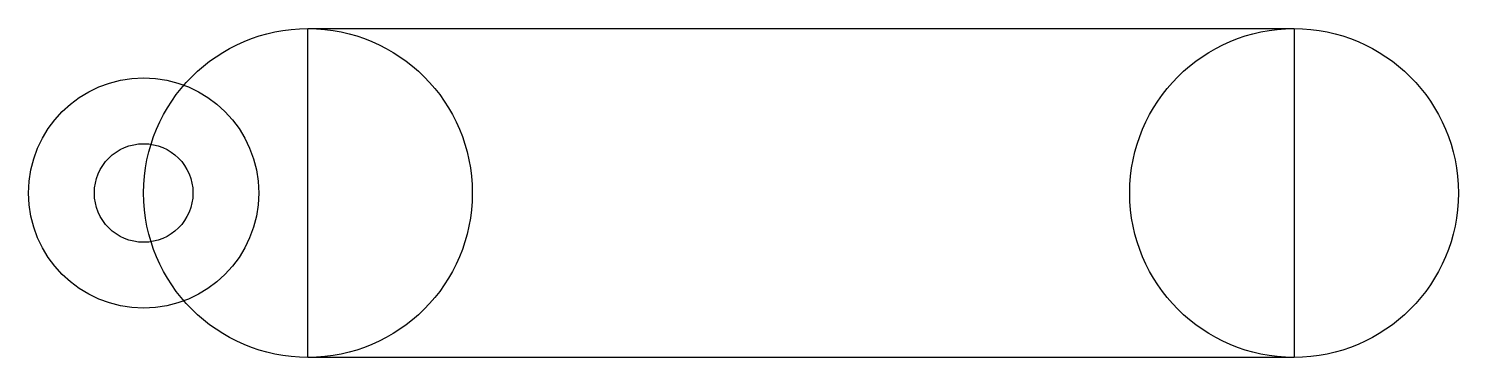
# Model space of a CAD drawing. Header units: millimetres. Extents: x -17 to 70, y -10 to 10.
import ezdxf

# ---------------------------------------------------------------- set-up
doc = ezdxf.new("R2010")
doc.units = ezdxf.units.MM
doc.layers.get('0').update_dxf_attribs({"linetype": 'CONTINUOUS'})

msp = doc.modelspace()

# ---------------------------------------------------------------- linework, layer by layer
msp.add_lwpolyline([(0, 10), (60, 10), (60, -10), (0, -10)], close=True)
for centre, radius in [((0, 0), 10), ((60, 0), 10), ((-10, 0), 7), ((-10, 0), 3)]:
    msp.add_circle(centre, radius)

doc.saveas('drawing.dxf')
